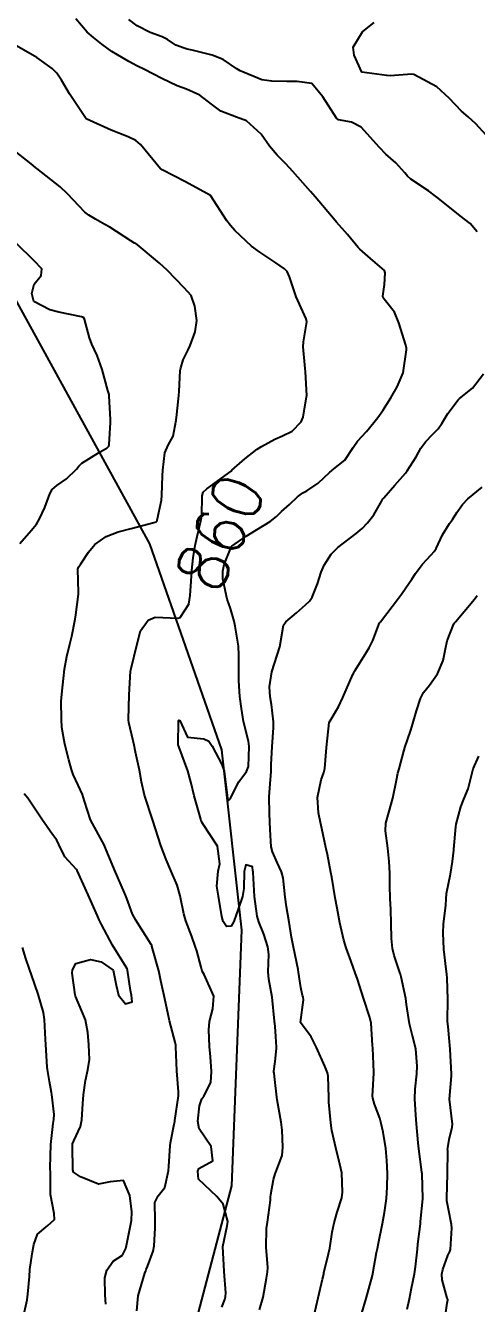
# Model space of a CAD drawing. Header units: metres. Extents: x 307586 to 320046, y 7427249 to 7434250.
# Drawn here: x 319597.7 to 319633.7, y 7427391.6 to 7427493.8 of the extents above; entities that cross this region are included whole.
import ezdxf
from ezdxf.enums import TextEntityAlignment as Align

# ---------------------------------------------------------------- set-up
doc = ezdxf.new("R2010")
doc.units = ezdxf.units.M
doc.header["$MEASUREMENT"] = 0
for name, color, linetype in [('Cotas', 45, 'Continuous'), ('Curvas de Nivel 1m', 11, 'Continuous'), ('Curvas de Nivel 5m', 15, 'Continuous'), ('Vias Secundárias', 230, 'Continuous')]:
    doc.layers.add(name, color=color, linetype=linetype)
doc.styles.add('Style-STANDARD', font='STANDARD.shx')

msp = doc.modelspace()

# ---------------------------------------------------------------- linework, layer by layer
at = {"layer": 'Curvas de Nivel 1m', "flags": 128}
for points, elevation in [([(319616.36, 7427391.11), (319616.65, 7427392.11), (319616.93, 7427393.64), (319617, 7427394.11), (319617.02, 7427394.49), (319616.9, 7427396.11), (319616.93, 7427397.6), (319616.99, 7427398.11), (319617.23, 7427399.87), (319617.24, 7427400.1), (319617.26, 7427400.31), (319617.48, 7427401.53), (319617.61, 7427401.98), (319617.66, 7427402.1), (319618.16, 7427403.44), (319618.22, 7427404.09), (319618.16, 7427405.47), (319618.09, 7427406.09), (319617.78, 7427407.88), (319617.75, 7427408.1), (319617.58, 7427409.51), (319617.52, 7427410.03), (319617.51, 7427410.1), (319617.51, 7427410.17), (319617.6, 7427410.95), (319617.71, 7427412), (319617.72, 7427412.1), (319617.63, 7427413.38), (319617.58, 7427414.05), (319617.57, 7427414.1), (319617.57, 7427414.17), (319617.36, 7427416.1), (319617.1, 7427417.54), (319617.06, 7427418.11), (319617.1, 7427419.51), (319617.03, 7427420.11), (319616.7, 7427421.14), (319616.31, 7427422.12), (319616.18, 7427422.56), (319615.96, 7427424.13), (319615.86, 7427426.05), (319615.85, 7427426.13), (319615.84, 7427426.18), (319615.79, 7427426.51), (319615.26, 7427426.66), (319615.13, 7427426.14), (319615.11, 7427424.79), (319615.01, 7427424.14), (319614.69, 7427423.2), (319614.32, 7427422.14), (319614.1, 7427421.77), (319613.73, 7427421.73), (319613.45, 7427422.15), (319613.35, 7427422.54), (319613.08, 7427424.16), (319612.95, 7427424.97), (319613.06, 7427426.16), (319613.2, 7427426.74), (319613.01, 7427428.16), (319611.82, 7427429.95), (319611.74, 7427430.09), (319611.71, 7427430.17), (319611.67, 7427430.33), (319611.13, 7427432.18), (319610.89, 7427433.21), (319610.63, 7427434.19), (319609.9, 7427436.13), (319609.88, 7427436.2), (319609.87, 7427436.23), (319609.89, 7427438.2), (319609.9, 7427438.23), (319609.92, 7427438.24), (319609.99, 7427438.2), (319610.6, 7427436.88), (319611.91, 7427436.74), (319612.31, 7427436.57), (319612.58, 7427436.16), (319613.35, 7427434.69), (319613.53, 7427434.15), (319613.78, 7427432.23), (319613.78, 7427432.15), (319613.85, 7427431.79), (319614.03, 7427431.97), (319614.11, 7427432.15), (319614.7, 7427433.3), (319615.33, 7427434.14), (319615.47, 7427434.54), (319615.54, 7427436.13), (319615.47, 7427436.57), (319615.09, 7427438.14), (319614.91, 7427439.17), (319614.79, 7427440.14), (319614.72, 7427441.38), (319614.71, 7427442.14), (319614.7, 7427443.43), (319614.67, 7427444.14), (319614.42, 7427445.74), (319614.33, 7427446.15), (319614.03, 7427447.16), (319613.78, 7427447.9), (319613.71, 7427448.15), (319613.43, 7427449.54), (319613.42, 7427450.16), (319613.54, 7427450.69), (319614.09, 7427452.06), (319614.12, 7427452.12), (319614.16, 7427452.15), (319615.3, 7427452.94), (319616.11, 7427453.45), (319617.2, 7427454.11), (319617.71, 7427454.52), (319618.13, 7427454.91), (319618.75, 7427455.47), (319619.4, 7427456.09), (319619.83, 7427456.4), (319620.15, 7427456.58), (319621.04, 7427457.18), (319621.99, 7427458.06), (319622.08, 7427458.15), (319622.17, 7427458.21), (319623.19, 7427459.03), (319623.85, 7427460.04), (319624.2, 7427460.53), (319624.91, 7427461.32), (319625.49, 7427462.02), (319625.81, 7427462.43), (319626.22, 7427462.99), (319626.87, 7427464), (319627.36, 7427464.88), (319627.84, 7427465.99), (319628.12, 7427467.83), (319628.12, 7427467.98), (319628.06, 7427468.21), (319627.51, 7427469.99), (319627.16, 7427470.84), (319626.33, 7427471.89), (319626.24, 7427472.01), (319626.22, 7427472.13), (319626.34, 7427473.06), (319626.41, 7427474.01), (319626.36, 7427474.18), (319625.24, 7427475.15), (319624.38, 7427475.89), (319624.24, 7427476.03), (319623.39, 7427477.05), (319622.51, 7427478.06), (319622.4, 7427478.18), (319620.81, 7427480.08), (319620.44, 7427480.5), (319619.03, 7427482.09), (319618.46, 7427482.71), (319617.76, 7427483.41), (319617.15, 7427484.12), (319616.49, 7427485.07), (319615.32, 7427486.14), (319614.51, 7427486.43), (319613.26, 7427486.92), (319612.52, 7427487.49), (319611.58, 7427488.19), (319610.53, 7427488.67), (319609.79, 7427488.95), (319608.54, 7427489.54), (319607.16, 7427490.24), (319606.55, 7427490.55), (319605.92, 7427490.88), (319604.56, 7427491.69), (319603.76, 7427492.28), (319603.1, 7427492.81), (319602.58, 7427493.23), (319601.69, 7427494.31)], 861), ([(319633.75, 7427477.27), (319633.19, 7427477.93), (319632.41, 7427478.55), (319630.64, 7427479.96), (319630.43, 7427480.12), (319629.86, 7427480.54), (319628.45, 7427481.48), (319628.19, 7427481.72), (319627.98, 7427481.99), (319627.26, 7427482.8), (319626.47, 7427483.48), (319625.94, 7427484.02), (319624.5, 7427485.63), (319623.71, 7427486.04), (319622.68, 7427486.23), (319622.51, 7427486.35), (319621.41, 7427488.07), (319620.54, 7427489.13), (319619.36, 7427489.28), (319618.54, 7427489.28), (319617.35, 7427489.31), (319616.54, 7427489.43), (319614.81, 7427490.15), (319614.55, 7427490.31), (319613.45, 7427491.05), (319612.57, 7427491.4), (319610.97, 7427491.8), (319610.57, 7427491.89), (319610.33, 7427491.96), (319609.68, 7427492.21), (319609.01, 7427492.66), (319608.58, 7427492.86), (319607.61, 7427493.22), (319606.59, 7427493.75), (319605.92, 7427494.26)], 862), ([(319634.49, 7427485.01), (319633.66, 7427485.92), (319633.04, 7427486.46), (319632.51, 7427486.91), (319631.53, 7427487.95), (319630.54, 7427488.86), (319628.69, 7427489.85), (319628.55, 7427489.88), (319626.8, 7427489.75), (319626.55, 7427489.77), (319624.55, 7427490.03), (319623.94, 7427491.41), (319623.86, 7427492.04), (319624.59, 7427493.27), (319625.02, 7427493.6), (319625.52, 7427494.02)], 863), ([(319606.56, 7427391.03), (319606.66, 7427392.23), (319607.2, 7427394.03), (319607.28, 7427394.22), (319607.31, 7427394.31), (319607.4, 7427394.57), (319607.85, 7427395.78), (319607.94, 7427396.21), (319608.03, 7427397.62), (319608.01, 7427398.21), (319607.99, 7427399.68), (319608.27, 7427400.21), (319608.79, 7427400.89), (319609.09, 7427402.2), (319609.11, 7427402.59), (319609.22, 7427404.2), (319609.25, 7427404.46), (319609.54, 7427405.93), (319609.58, 7427406.16), (319609.58, 7427406.2), (319609.59, 7427406.24), (319609.88, 7427408.2), (319609.89, 7427408.52), (319609.74, 7427410.2), (319609.68, 7427412.13), (319609.68, 7427412.2), (319609.68, 7427412.26), (319609.62, 7427412.49), (319609.16, 7427414.2), (319609.02, 7427414.83), (319608.73, 7427416.21), (319608.48, 7427417.4), (319608.31, 7427418.21), (319607.76, 7427420.16), (319607.74, 7427420.22), (319607.7, 7427420.3), (319606.48, 7427422.24), (319606.22, 7427422.73), (319605.75, 7427423.98), (319605.65, 7427424.25), (319605.58, 7427424.43), (319604.78, 7427426.26), (319604.06, 7427428.01), (319603.94, 7427428.27), (319603.81, 7427428.51), (319602.84, 7427430.28), (319602.36, 7427431.77), (319602.2, 7427432.29), (319601.86, 7427433.05), (319601.46, 7427433.88), (319601.32, 7427434.3), (319601.13, 7427435.06), (319600.8, 7427436.31), (319600.57, 7427437.66), (319600.52, 7427438.31), (319600.51, 7427439.74), (319600.56, 7427440.31), (319600.7, 7427441.58), (319600.77, 7427442.31), (319600.96, 7427443.33), (319601.19, 7427444.31), (319601.35, 7427444.96), (319601.62, 7427446.3), (319601.67, 7427446.66), (319601.89, 7427448.3), (319601.9, 7427448.45), (319601.84, 7427450.3), (319601.89, 7427450.47), (319602.07, 7427450.74), (319602.7, 7427451.67), (319603.2, 7427452.28), (319604.1, 7427452.93), (319605.07, 7427453.29), (319606.11, 7427453.56), (319607.92, 7427454.03), (319608.11, 7427454.08), (319608.17, 7427454.16), (319608.19, 7427454.22), (319608.52, 7427455.83), (319608.56, 7427456.22), (319608.61, 7427457.76), (319608.63, 7427458.22), (319608.78, 7427459.61), (319609.07, 7427460.21), (319609.46, 7427460.94), (319609.7, 7427462.21), (319609.75, 7427462.67), (319609.91, 7427464.2), (319609.93, 7427464.51), (319610.03, 7427466.2), (319610.06, 7427466.41), (319610.27, 7427467.03), (319610.65, 7427467.83), (319610.81, 7427468.19), (319611.22, 7427469.27), (319611.34, 7427470.19), (319611.19, 7427471.32), (319610.89, 7427472.19), (319610.34, 7427472.8), (319608.97, 7427474.21), (319608.36, 7427474.77), (319606.59, 7427476.25), (319606.47, 7427476.34), (319606.38, 7427476.38), (319606.08, 7427476.56), (319604.4, 7427477.64), (319603.99, 7427477.87), (319603.24, 7427478.29), (319602.71, 7427478.6), (319602.41, 7427478.84), (319601, 7427480.31), (319600.43, 7427480.87), (319598.55, 7427482.35), (319598.49, 7427482.39), (319598.45, 7427482.42), (319598.1, 7427482.71), (319596.47, 7427484)], 859), ([(319597.21, 7427452.35), (319598.1, 7427453.39), (319598.54, 7427453.91), (319598.78, 7427454.33), (319599.2, 7427455.25), (319599.61, 7427456.33), (319599.79, 7427456.68), (319600.15, 7427456.99), (319600.94, 7427457.52), (319601.74, 7427458.3), (319601.91, 7427458.55), (319602.17, 7427458.78), (319603.5, 7427459.6), (319604.18, 7427460.01), (319604.31, 7427460.14), (319604.34, 7427460.27), (319604.46, 7427462.02), (319604.46, 7427462.27), (319604.35, 7427464.15), (319604.33, 7427464.27), (319604.24, 7427464.6), (319603.78, 7427466.28), (319603.38, 7427467.39), (319602.96, 7427468.29), (319602.78, 7427468.79), (319602.37, 7427470.3), (319602.3, 7427470.42), (319602.12, 7427470.49), (319600.31, 7427470.86), (319599.59, 7427471.05), (319598.32, 7427471.71), (319598.17, 7427472.34), (319598.34, 7427473.08), (319598.9, 7427473.78), (319598.95, 7427474.33), (319598.36, 7427474.96), (319596.91, 7427476.36)], 858), ([(319620.74, 7427390.67), (319621.05, 7427392.05), (319621.39, 7427393.55), (319621.49, 7427393.95), (319621.51, 7427394.05), (319621.88, 7427395.58), (319621.97, 7427396.04), (319622.18, 7427397.3), (319622.32, 7427398.04), (319622.58, 7427398.91), (319622.94, 7427400.04), (319623, 7427400.5), (319622.93, 7427402.04), (319622.78, 7427402.75), (319622.45, 7427404.04), (319622.15, 7427405.43), (319622.05, 7427406.04), (319621.91, 7427407.69), (319621.9, 7427408.05), (319621.85, 7427409.78), (319621.8, 7427410.05), (319621.59, 7427410.58), (319620.91, 7427412.06), (319620.48, 7427412.92), (319619.63, 7427414.08), (319619.87, 7427415.87), (319619.85, 7427416.08), (319619.81, 7427416.23), (319619.67, 7427416.86), (319619.49, 7427418.08), (319619.46, 7427418.31), (319619.09, 7427420.09), (319618.92, 7427420.88), (319618.73, 7427422.09), (319618.53, 7427423.31), (319618.42, 7427424.09), (319618.24, 7427425.63), (319618.13, 7427426.1), (319617.79, 7427426.81), (319617.39, 7427427.7), (319617.3, 7427428.11), (319617.2, 7427429.49), (319617.18, 7427430.11), (319617.16, 7427430.78), (319617.14, 7427432.11), (319617.25, 7427433.49), (319617.3, 7427434.11), (319617.3, 7427434.69), (319617.36, 7427436.11), (319617.48, 7427437.66), (319617.48, 7427438.11), (319617.32, 7427439.49), (319617.22, 7427440.11), (319617.15, 7427440.91), (319617.34, 7427442.11), (319617.99, 7427444.1), (319618.29, 7427445.82), (319618.47, 7427446.1), (319619.31, 7427446.81), (319620.04, 7427447.46), (319620.35, 7427447.76), (319620.57, 7427448.07), (319620.99, 7427449.14), (319621.3, 7427450.07), (319621.52, 7427450.62), (319622.09, 7427451.51), (319622.63, 7427452.05), (319624.1, 7427453.16), (319624.56, 7427453.57), (319625, 7427454.02), (319625.49, 7427454.64), (319626.14, 7427455.77), (319626.23, 7427455.92), (319626.29, 7427456.01), (319627.17, 7427457.01), (319628.02, 7427457.98), (319628.08, 7427458.06), (319628.17, 7427458.18), (319628.88, 7427459.28), (319629.26, 7427459.97), (319629.66, 7427460.51), (319630.2, 7427461.06), (319630.64, 7427461.53), (319630.93, 7427461.95), (319631.42, 7427462.75), (319632.23, 7427463.84), (319632.34, 7427463.94), (319633.39, 7427464.78), (319634.26, 7427465.91)], 862), ([(319624.54, 7427390.83), (319624.89, 7427392.01), (319625.39, 7427393.85), (319625.42, 7427393.97), (319625.43, 7427394), (319625.72, 7427395.69), (319625.78, 7427396), (319625.87, 7427396.43), (319626.18, 7427398), (319626.34, 7427398.88), (319626.5, 7427399.99), (319626.57, 7427400.9), (319626.6, 7427401.99), (319626.55, 7427403.04), (319626.45, 7427404), (319626.24, 7427405.29), (319626.09, 7427406), (319625.97, 7427406.43), (319625.56, 7427407.54), (319625.41, 7427408.01), (319625.39, 7427408.19), (319625.51, 7427410.01), (319625.51, 7427410.09), (319625.41, 7427412.01), (319625.4, 7427412.23), (319625.28, 7427414.01), (319625.18, 7427414.47), (319624.68, 7427416.02), (319624.19, 7427417.52), (319624.01, 7427418.03), (319623.69, 7427418.95), (319623.3, 7427420.03), (319623.09, 7427420.66), (319622.77, 7427422.04), (319622.56, 7427423.22), (319622.42, 7427424.04), (319622.13, 7427425.69), (319622.07, 7427426.05), (319621.8, 7427427.51), (319621.69, 7427427.94), (319621.65, 7427428.05), (319621.33, 7427429.57), (319621.23, 7427430.06), (319621.08, 7427430.82), (319621.01, 7427432.06), (319621.28, 7427433.47), (319621.49, 7427434.06), (319621.57, 7427434.36), (319621.72, 7427436.05), (319621.92, 7427438.05), (319622.67, 7427439.31), (319623.03, 7427440.04), (319623.82, 7427441.88), (319623.89, 7427442.03), (319623.97, 7427442.18), (319624.69, 7427443.32), (319625.12, 7427444.02), (319625.41, 7427444.6), (319625.96, 7427446.01), (319625.99, 7427446.05), (319626.02, 7427446.09), (319627.47, 7427447.99), (319627.71, 7427448.32), (319628.06, 7427448.81), (319628.53, 7427449.52), (319628.82, 7427449.97), (319629.36, 7427450.69), (319630.09, 7427451.46), (319630.33, 7427451.72), (319630.48, 7427451.96), (319631, 7427453.06), (319631.55, 7427453.95), (319631.78, 7427454.28), (319632.13, 7427454.83), (319632.58, 7427455.49), (319633.02, 7427455.93), (319634.15, 7427456.86)], 863), ([(319628.17, 7427391.16), (319628.35, 7427391.97), (319628.52, 7427392.83), (319628.76, 7427393.97), (319628.84, 7427394.53), (319628.99, 7427395.96), (319629.03, 7427396.36), (319629.22, 7427397.96), (319629.24, 7427398.17), (319629.41, 7427399.96), (319629.41, 7427400.01), (319629.36, 7427401.96), (319629.35, 7427402.11), (319629.09, 7427403.96), (319629.04, 7427404.45), (319628.91, 7427405.97), (319628.85, 7427406.67), (319628.78, 7427407.97), (319628.81, 7427408.73), (319628.94, 7427409.97), (319628.97, 7427410.59), (319628.85, 7427411.97), (319628.6, 7427413), (319628.34, 7427413.97), (319628.12, 7427415.51), (319628.05, 7427415.98), (319627.68, 7427417.73), (319627.63, 7427417.93), (319627.61, 7427417.98), (319627.13, 7427419.42), (319627, 7427419.99), (319626.92, 7427420.79), (319626.88, 7427421.99), (319626.85, 7427423.1), (319626.8, 7427423.99), (319626.77, 7427424.99), (319626.77, 7427426), (319626.73, 7427426.94), (319626.61, 7427428), (319626.44, 7427429.38), (319626.47, 7427430), (319626.7, 7427430.85), (319627.02, 7427431.99), (319627.32, 7427433.44), (319627.42, 7427433.99), (319627.52, 7427434.35), (319627.9, 7427435.76), (319627.95, 7427435.93), (319627.96, 7427435.98), (319628.45, 7427437.44), (319628.62, 7427437.97), (319628.92, 7427438.99), (319629.23, 7427439.97), (319629.48, 7427440.44), (319629.96, 7427441.03), (319630.6, 7427441.95), (319631.03, 7427443), (319631.24, 7427443.95), (319631.37, 7427444.58), (319631.9, 7427445.94), (319631.95, 7427446.02), (319632.02, 7427446.1), (319633.56, 7427447.92), (319633.76, 7427448.2)], 864), ([(319604.07, 7427391.55), (319604.03, 7427392.26), (319604, 7427393.66), (319604.15, 7427394.26), (319604.67, 7427394.99), (319605.41, 7427395.47), (319605.68, 7427395.99), (319605.74, 7427396.25), (319605.81, 7427396.63), (319606.12, 7427398.24), (319606.15, 7427398.94), (319606, 7427400.24), (319605.48, 7427401.44), (319604.42, 7427401.32), (319603.48, 7427401.15), (319602.04, 7427401.73), (319601.49, 7427402.11), (319601.43, 7427402.29), (319601.4, 7427404.18), (319601.41, 7427404.29), (319601.42, 7427404.38), (319601.52, 7427404.6), (319602.06, 7427405.76), (319602.17, 7427406.28), (319602.24, 7427407.6), (319602.28, 7427408.28), (319602.44, 7427409.42), (319602.65, 7427410.28), (319602.76, 7427411.12), (319602.72, 7427412.28), (319602.64, 7427413.26), (319602.45, 7427414.28), (319601.66, 7427416.18), (319601.63, 7427416.29), (319601.38, 7427418), (319601.4, 7427418.29), (319601.69, 7427418.78), (319602.86, 7427419.11), (319603.69, 7427418.91), (319604.65, 7427418.26), (319604.89, 7427417.04), (319605.09, 7427416.26), (319605.65, 7427415.55), (319606.17, 7427415.73), (319606.13, 7427416.24), (319606.05, 7427416.63), (319605.82, 7427418.25), (319605.78, 7427418.35), (319605.69, 7427418.5), (319604.6, 7427420.26), (319603.73, 7427421.9), (319603.55, 7427422.27), (319603.41, 7427422.6), (319602.66, 7427424.28), (319601.78, 7427426.23), (319601.74, 7427426.29), (319600.81, 7427427.32), (319600.32, 7427428.31), (319600.15, 7427428.65), (319599.81, 7427429.1), (319598.97, 7427430.33), (319597.85, 7427431.99), (319597.56, 7427432.34)], 858), ([(319597.45, 7427390.34), (319597.79, 7427391.91), (319597.85, 7427392.34), (319597.97, 7427393.75), (319598.01, 7427394.33), (319598.18, 7427395.57), (319598.33, 7427396.33), (319598.62, 7427397.14), (319599.44, 7427397.83), (319599.97, 7427398.31), (319599.95, 7427398.81), (319599.65, 7427400.32), (319599.65, 7427402.16), (319599.63, 7427402.32), (319599.62, 7427402.44), (319599.68, 7427404.32), (319599.86, 7427405.99), (319599.92, 7427406.31), (319599.95, 7427406.72), (319599.76, 7427408.32), (319599.73, 7427408.48), (319599.57, 7427409.35), (319599.41, 7427410.32), (319599.39, 7427410.51), (319599.27, 7427412.32), (319599.24, 7427412.7), (319599.18, 7427414.32), (319599.1, 7427414.87), (319598.66, 7427416.33), (319598.14, 7427417.87), (319597.98, 7427418.34), (319597.69, 7427419.18), (319597.41, 7427420.05)], 857)]:
    msp.add_lwpolyline(points, dxfattribs=dict(at, elevation=elevation))
at = {"layer": 'Curvas de Nivel 5m', "flags": 128}
for points, elevation in [([(319613.36, 7427391.3), (319613.58, 7427391.93), (319613.64, 7427392.15), (319613.68, 7427392.45), (319613.53, 7427394.15), (319613.42, 7427396.15), (319613.78, 7427397.81), (319613.83, 7427398.15), (319613.46, 7427399.54), (319612.96, 7427400.16), (319611.48, 7427401.54), (319611.44, 7427402.17), (319611.5, 7427402.4), (319612.64, 7427403.02), (319612.5, 7427404.16), (319611.53, 7427405.57), (319611.44, 7427406.17), (319611.56, 7427407.41), (319611.76, 7427407.97), (319611.91, 7427408.17), (319612.46, 7427409.27), (319612.52, 7427410.16), (319612.44, 7427411.32), (319612.37, 7427412.16), (319612.31, 7427413.48), (319612.37, 7427414.16), (319612.64, 7427415.17), (319612.7, 7427416.16), (319611.95, 7427417.9), (319611.79, 7427418.17), (319611.69, 7427418.48), (319611.34, 7427419.81), (319611.23, 7427420.18), (319610.95, 7427420.95), (319610.47, 7427422.19), (319610.31, 7427422.76), (319610.02, 7427424.2), (319609.77, 7427425.05), (319609.28, 7427426.21), (319608.89, 7427427.11), (319608.48, 7427428.21), (319607.82, 7427430.22), (319607.17, 7427432.23), (319606.94, 7427433.31), (319606.77, 7427434.24), (319606.46, 7427435.68), (319606.33, 7427436.24), (319606.25, 7427436.59), (319605.92, 7427438.05), (319605.88, 7427438.25), (319605.88, 7427438.3), (319605.94, 7427440.25), (319606.06, 7427442.16), (319606.08, 7427442.25), (319606.11, 7427442.38), (319606.55, 7427444.24), (319606.86, 7427445.39), (319607.47, 7427446.23), (319608.03, 7427446.46), (319609.84, 7427446.38), (319610.03, 7427446.44), (319610.71, 7427447.52), (319610.81, 7427448.19), (319610.89, 7427449.36), (319610.95, 7427450.19), (319611.05, 7427451.22), (319611.23, 7427452.19), (319611.38, 7427452.91), (319611.68, 7427454.18), (319611.74, 7427454.57), (319611.78, 7427456.18), (319611.87, 7427456.46), (319612.15, 7427456.74), (319614.09, 7427458.15), (319614.16, 7427458.21), (319615.19, 7427459.12), (319616.18, 7427459.89), (319616.53, 7427460.12), (319617.59, 7427460.71), (319618.2, 7427460.96), (319618.96, 7427461.34), (319619.69, 7427462.09), (319619.84, 7427462.46), (319620.13, 7427464.08), (319620.14, 7427464.18), (319620.03, 7427466.08), (319620, 7427466.35), (319619.85, 7427468.08), (319619.89, 7427468.48), (319620.14, 7427470.08), (319620.08, 7427470.32), (319619.28, 7427472.09), (319618.76, 7427473.68), (319618.56, 7427474.1), (319618.36, 7427474.33), (319617.67, 7427474.8), (319616.38, 7427475.64), (319615.73, 7427476.14), (319614.4, 7427477.39), (319614.03, 7427477.79), (319613.74, 7427478.16), (319612.43, 7427480.18), (319610.44, 7427481.28), (319608.58, 7427482.23), (319608.5, 7427482.28), (319608.45, 7427482.32), (319606.86, 7427484.25), (319606.48, 7427484.58), (319605.87, 7427484.86), (319604.49, 7427485.39), (319602.5, 7427486.3), (319601.17, 7427488.31), (319600.53, 7427489.39), (319600.17, 7427489.95), (319599.79, 7427490.33), (319598.56, 7427491.2), (319596.57, 7427492.37)], 860), ([(319631.16, 7427390.12), (319631.37, 7427391.62), (319631.41, 7427391.89), (319631.41, 7427391.93), (319631.37, 7427392.04), (319630.96, 7427393.5), (319630.94, 7427393.94), (319631.01, 7427394.32), (319631.42, 7427395.43), (319631.58, 7427395.77), (319631.62, 7427395.93), (319631.74, 7427397.62), (319631.72, 7427397.93), (319631.46, 7427399.15), (319631.33, 7427399.8), (319631.33, 7427399.93), (319631.33, 7427400.06), (319631.4, 7427401.93), (319631.41, 7427403.83), (319631.4, 7427403.93), (319631.41, 7427404.04), (319631.52, 7427404.72), (319631.77, 7427405.7), (319631.8, 7427405.93), (319631.56, 7427407.93), (319631.71, 7427409.81), (319631.72, 7427409.93), (319631.61, 7427411.93), (319631.45, 7427413.75), (319631.42, 7427413.93), (319631.39, 7427414.18), (319631.42, 7427415.93), (319631.36, 7427417.62), (319631.34, 7427417.94), (319631.28, 7427418.34), (319631.1, 7427419.94), (319631.03, 7427421.24), (319631.07, 7427421.94), (319631.25, 7427423.44), (319631.27, 7427423.94), (319631.31, 7427424.39), (319631.63, 7427425.93), (319631.79, 7427426.95), (319631.89, 7427427.84), (319631.9, 7427427.93), (319632.05, 7427429.71), (319632.08, 7427429.93), (319632.45, 7427431.32), (319632.7, 7427431.92), (319633.04, 7427432.74), (319633.33, 7427433.92), (319633.45, 7427434.35), (319633.89, 7427435.37)], 865)]:
    msp.add_lwpolyline(points, dxfattribs=dict(at, elevation=elevation))
at = {"layer": 'Vias Secundárias', "elevation": 896.91}
msp.add_lwpolyline([(319592.23, 7427249.95), (319584.4, 7427260.01), (319566.5, 7427290.85), (319561.38, 7427303.18), (319564.25, 7427315.62), (319575.75, 7427330.94), (319594.96, 7427353.83), (319603.6, 7427369.51), (319609.35, 7427382.79), (319614.15, 7427401.01), (319614.95, 7427421.46), (319613.36, 7427435.87), (319607.6, 7427452.33), (319587.14, 7427489.55)], dxfattribs=at)
msp.add_lwpolyline([(319592.23, 7427249.95), (319584.4, 7427260.01), (319566.5, 7427290.85), (319561.38, 7427303.18), (319564.25, 7427315.62), (319575.75, 7427330.94), (319594.96, 7427353.83), (319603.6, 7427369.51), (319609.35, 7427382.79), (319614.15, 7427401.01), (319614.95, 7427421.46), (319613.36, 7427435.87), (319607.6, 7427452.33), (319587.14, 7427489.55)], dxfattribs=at)

# ---------------------------------------------------------------- texts
at = {"layer": 'Cotas', "style": 'Style-STANDARD'}
msp.add_text('860', height=4, rotation=64.9944, dxfattribs=at).set_placement((319613.21, 7427453.26, 860), align=Align.MIDDLE_CENTER)

doc.saveas('drawing.dxf')
